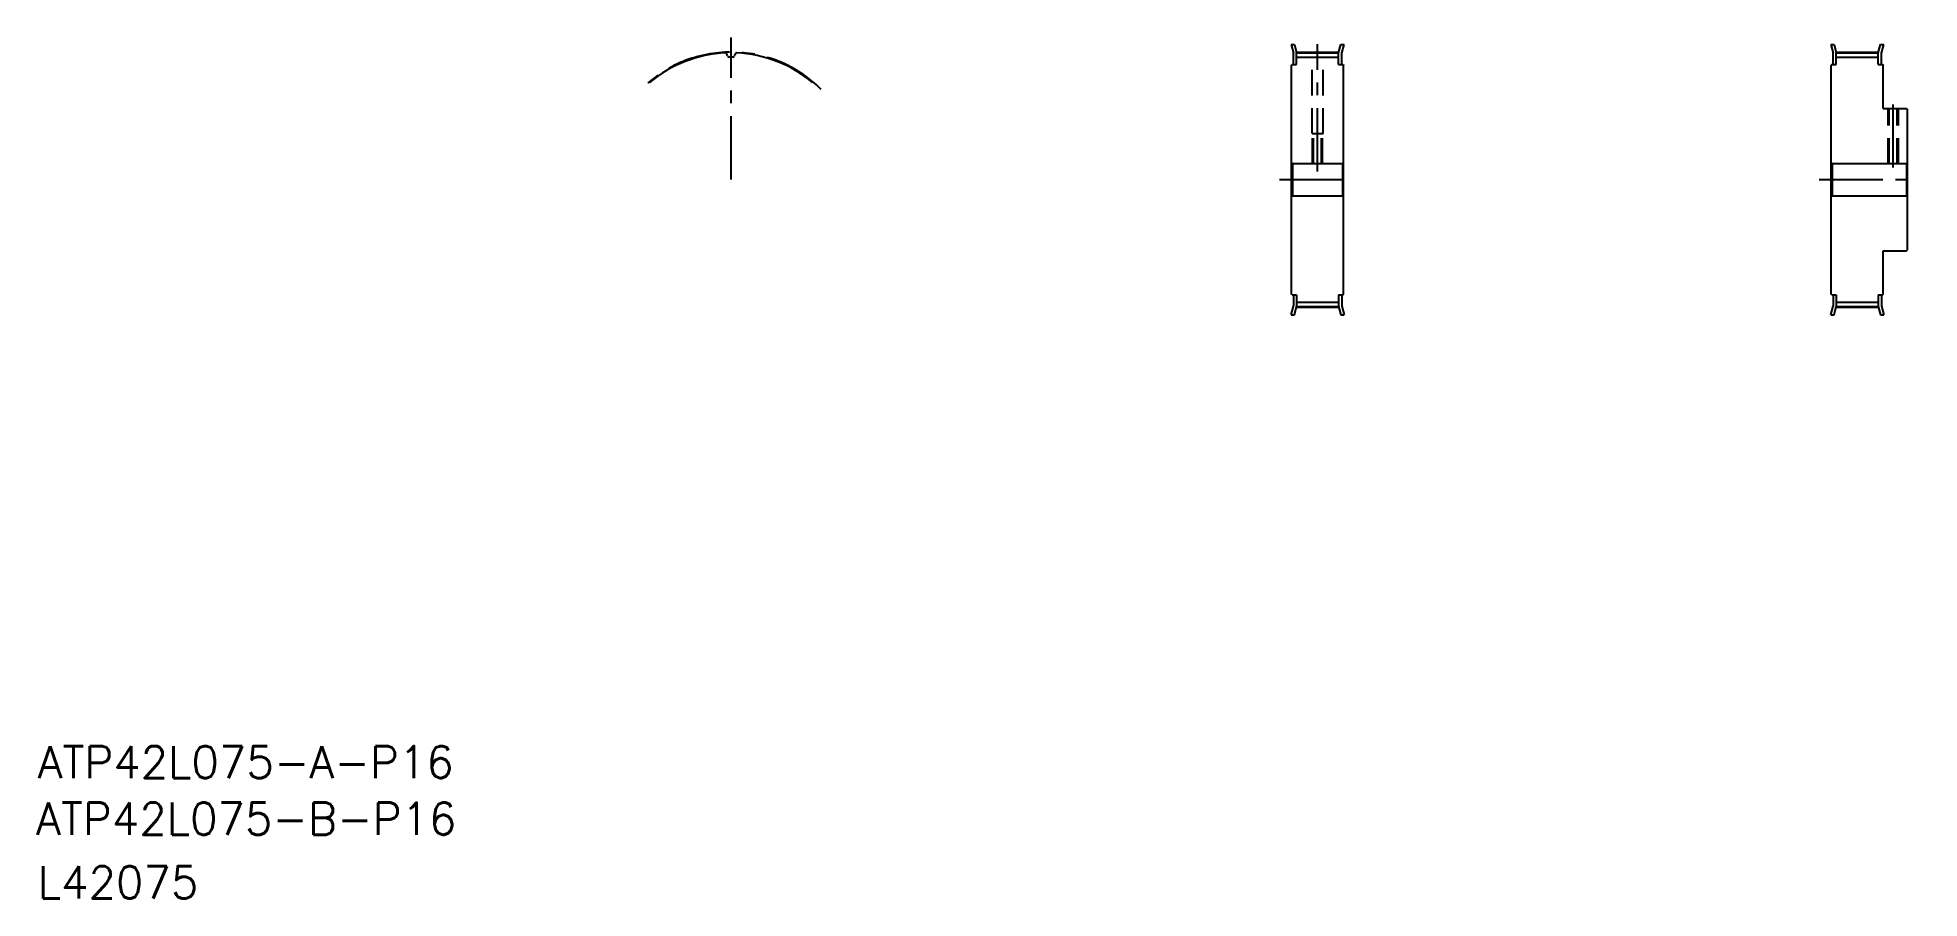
# Model space of a CAD drawing. Extents: x -350 to 590, y -263 to 166.
import ezdxf

# ---------------------------------------------------------------- set-up
doc = ezdxf.new("R2010")
doc.units = 0
doc.linetypes.add('CENTER', pattern=[50.8, 31.75, -6.35, 6.35, -6.35])
doc.linetypes.add('DASHED', pattern=[19.05, 12.7, -6.35])
doc.layers.get('0').update_dxf_attribs({"linetype": 'CONTINUOUS'})
doc.layers.add('CENTER', color=1, linetype='CENTER')
doc.styles.get("Standard").update_dxf_attribs({"font": 'txt', "bigfont": 'BIGFONT'})

msp = doc.modelspace()

# ---------------------------------------------------------------- linework, layer by layer
at = {"color": 7, "linetype": 'CONTINUOUS'}
for p, q in [((275.83, 162.85), (277.49, 162.85)), ((275.83, 162.85), (277.01, 158.43)), ((277.49, 162.85), (278.61, 158.64)), ((299.61, 158.64), (300.74, 162.85)), ((300.74, 162.85), (302.4, 162.85)), ((301.21, 158.43), (302.4, 162.85)), ((545.33, 162.85), (546.51, 158.43)), ((545.33, 162.85), (546.99, 162.85)), ((546.99, 162.85), (548.11, 158.64)), ((569.11, 158.64), (570.24, 162.85)), ((570.24, 162.85), (571.9, 162.85)), ((570.71, 158.43), (571.9, 162.85)), ((-5.58, 157.07), (-6, 158.23)), ((-2.05, 157.07), (-1.63, 158.23)), ((276.41, 152.85), (276.11, 152.55)), ((276.11, 38.15), (276.11, 152.55)), ((276.41, 152.85), (278.61, 152.85)), ((277.01, 152.85), (277.01, 158.43)), ((278.61, 158.64), (299.61, 158.64)), ((278.61, 152.85), (278.61, 158.64)), ((278.61, 156.51), (299.61, 156.51)), ((299.61, 152.85), (299.61, 158.64)), ((299.61, 152.85), (301.81, 152.85)), ((301.21, 152.85), (301.21, 158.43)), ((301.81, 152.85), (302.11, 152.55)), ((302.11, 38.15), (302.11, 152.55)), ((545.91, 152.85), (545.61, 152.55)), ((545.61, 38.15), (545.61, 152.55)), ((545.91, 152.85), (548.11, 152.85)), ((546.51, 152.85), (546.51, 158.43)), ((548.11, 158.64), (569.11, 158.64)), ((548.11, 152.85), (548.11, 158.64)), ((548.11, 156.51), (569.11, 156.51)), ((569.11, 152.85), (569.11, 158.64)), ((569.11, 152.85), (571.31, 152.85)), ((570.71, 152.85), (570.71, 158.43)), ((571.31, 152.85), (571.61, 152.55)), ((571.61, 130.85), (571.61, 152.55)), ((571.61, 130.85), (583.11, 130.85)), ((583.11, 130.85), (583.61, 130.35)), ((583.61, 60.35), (583.61, 130.35)), ((545.61, 70.65), (545.61, 120.05)), ((276.11, 103.85), (276.61, 103.35)), ((302.11, 103.85), (301.61, 103.35)), ((545.61, 103.85), (546.11, 103.35)), ((583.11, 103.35), (583.61, 103.85)), ((276.61, 103.35), (276.61, 87.35)), ((276.61, 103.35), (301.61, 103.35)), ((301.61, 103.35), (301.61, 87.35)), ((546.11, 103.35), (546.11, 87.35)), ((546.11, 103.35), (583.11, 103.35)), ((583.11, 103.35), (583.11, 87.35)), ((276.11, 86.85), (276.61, 87.35)), ((276.61, 87.35), (301.61, 87.35)), ((302.11, 86.85), (301.61, 87.35)), ((545.61, 86.85), (546.11, 87.35)), ((546.11, 87.35), (583.11, 87.35)), ((583.11, 87.35), (583.61, 86.85)), ((571.61, 59.85), (583.11, 59.85)), ((571.61, 38.15), (571.61, 59.85)), ((583.11, 59.85), (583.61, 60.35)), ((276.41, 37.85), (276.11, 38.15)), ((276.41, 37.85), (278.61, 37.85)), ((277.01, 37.85), (277.01, 32.27)), ((278.61, 37.85), (278.61, 32.06)), ((299.61, 37.85), (299.61, 32.06)), ((299.61, 37.85), (301.81, 37.85)), ((301.21, 37.85), (301.21, 32.27)), ((301.81, 37.85), (302.11, 38.15)), ((545.91, 37.85), (545.61, 38.15)), ((545.91, 37.85), (548.11, 37.85)), ((546.51, 37.85), (546.51, 32.27)), ((548.11, 37.85), (548.11, 32.06)), ((569.11, 37.85), (569.11, 32.06)), ((569.11, 37.85), (571.31, 37.85)), ((570.71, 37.85), (570.71, 32.27)), ((571.31, 37.85), (571.61, 38.15)), ((275.83, 27.85), (277.01, 32.27)), ((277.49, 27.85), (278.61, 32.06)), ((278.61, 34.19), (299.61, 34.19)), ((278.61, 32.06), (299.61, 32.06)), ((299.61, 32.06), (300.74, 27.85)), ((301.21, 32.27), (302.4, 27.85)), ((545.33, 27.85), (546.51, 32.27)), ((546.99, 27.85), (548.11, 32.06)), ((548.11, 34.19), (569.11, 34.19)), ((548.11, 32.06), (569.11, 32.06)), ((569.11, 32.06), (570.24, 27.85)), ((570.71, 32.27), (571.9, 27.85)), ((275.83, 27.85), (277.49, 27.85)), ((300.74, 27.85), (302.4, 27.85)), ((545.33, 27.85), (546.99, 27.85)), ((570.24, 27.85), (571.9, 27.85))]:
    msp.add_line(p, q, dxfattribs=at)
at = {"color": 3, "linetype": 'DASHED'}
for p, q in [((286.36, 118.35), (286.36, 156.51)), ((291.86, 118.35), (291.86, 156.51)), ((574.11, 103.35), (574.11, 130.85)), ((574.61, 103.35), (574.61, 130.85)), ((578.61, 103.35), (578.61, 130.85)), ((579.11, 103.35), (579.11, 130.85)), ((286.36, 118.35), (291.86, 118.35)), ((286.61, 103.35), (286.61, 118.35)), ((287.11, 103.35), (287.11, 118.35)), ((291.11, 103.35), (291.11, 118.35)), ((291.61, 103.35), (291.61, 118.35))]:
    msp.add_line(p, q, dxfattribs=at)
at = {"color": 7, "linetype": 'CONTINUOUS'}
for centre, radius, start, end in [((-3.82, 95.35), 63.29, 92.44982, 130), ((-6.5, 158.05), 0.53, 20, 92.44982), ((-4.77, 157.36), 0.86, 200, 270.8798), ((-3.82, 95.35), 61.16, 89.1202, 90.8798), ((-2.86, 157.36), 0.86, 269.1202, 340), ((-1.13, 158.05), 0.53, 87.55018, 160), ((-3.82, 95.35), 63.29, 50, 87.55018)]:
    msp.add_arc(centre, radius, start, end, dxfattribs=at)
at = {"layer": 'CENTER', "color": 1, "linetype": 'CENTER'}
for p, q in [((-3.82, 95.35), (-3.82, 166.22)), ((289.11, 99.35), (289.11, 163.02)), ((278.51, 159.02), (299.72, 159.02)), ((548.01, 159.02), (569.22, 159.02)), ((576.61, 101.35), (576.61, 132.85)), ((270.11, 95.35), (308.11, 95.35)), ((539.61, 95.35), (589.61, 95.35)), ((278.51, 31.68), (299.72, 31.68)), ((548.01, 31.68), (569.22, 31.68))]:
    msp.add_line(p, q, dxfattribs=at)
msp.add_arc((-3.82, 95.35), 63.67, 45, 135, dxfattribs=at)

# ---------------------------------------------------------------- texts
at = {"color": 7, "linetype": 'CONTINUOUS'}
for s, p in [('ATP42L075-A-P16', (-350.08, -203.33)), ('ATP42L075-B-P16', (-350.8, -231.57)), ('L42075', (-350.08, -263.33))]:
    msp.add_text(s, height=16, dxfattribs=at).set_placement(p)

doc.saveas('drawing.dxf')
